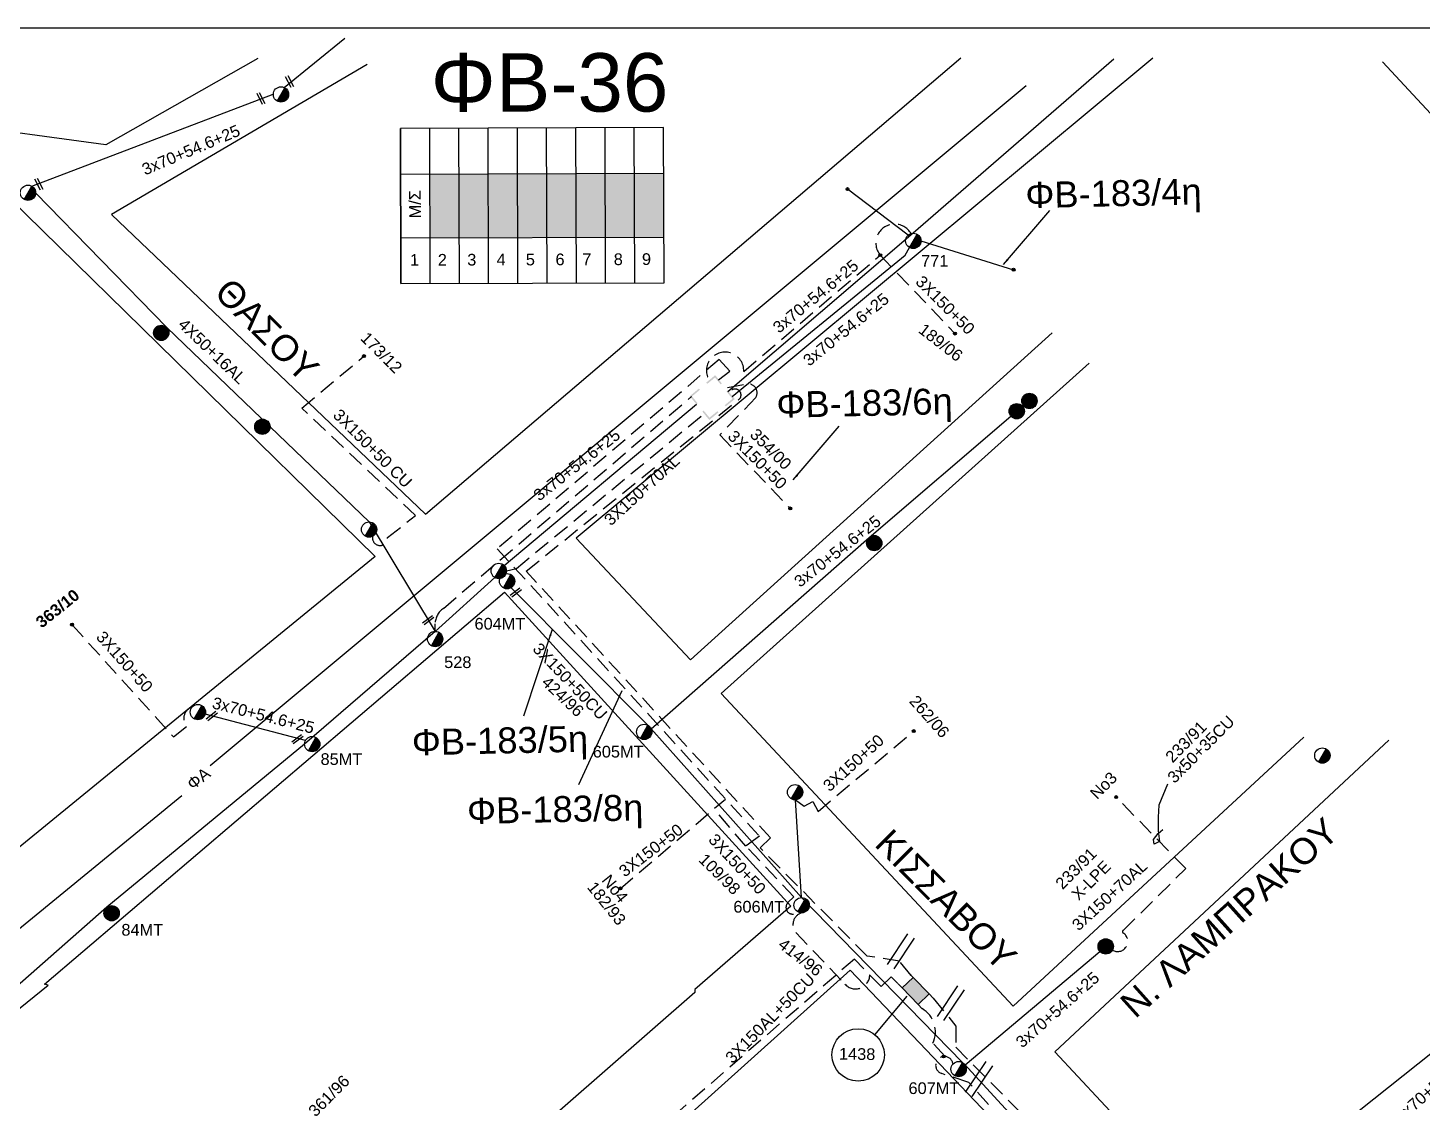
# Model space of a CAD drawing. Header units: millimetres. Extents: x -2449 to 9266, y 48 to 3905.
# Drawn here: x 7963 to 8177.7, y 3722 to 3887.4 of the extents above; entities that cross this region are included whole.
import ezdxf
from ezdxf.enums import TextEntityAlignment as Align

# ---------------------------------------------------------------- set-up
doc = ezdxf.new("R2010")
doc.units = ezdxf.units.MM
doc.linetypes.add('DASHED', pattern=[19.05, 12.7, -6.35])
for name, color, linetype in [('Link Box 4 Διευθύνσεων', 7, 'Continuous'), ('Άγνωστα', 7, 'Continuous'), ('Ασφαλειοκιβώτια Χ.Τ 9 αναχωρήσεων', 7, 'Continuous'), ('Γυμνά εναέρια ΧΤ (3Φ)   3x50+35CU', 7, 'Continuous'), ('Γυμνά εναέρια ΧΤ και ΦΟΠ (3Φ)   4x50+16AL', 7, 'Continuous'), ('Επιγραφές - Σχήματα', 7, 'Continuous'), ('Καλώδια ΧΤ   3x150+50CU', 7, 'DASHED'), ('Καλώδια ΧΤ   3x150+70AL', 7, 'DASHED'), ('Καλώδια ΧΤ   3x150AL+50CU', 7, 'DASHED'), ('Καλώδια ΧΤ   3x150AL+50XLPE', 7, 'DASHED'), ('Μηχανική τομή', 7, 'Continuous'), ('Στύλος Ξύλινος', 7, 'Continuous'), ('Στύλος Ξύλινος @ 1', 7, 'Continuous'), ('Στύλος ΦΜ', 7, 'Continuous'), ('Στύλος ΦΜ @ 1', 7, 'Continuous'), ('Συνδέσεις', 7, 'Continuous'), ('Συνεστραμμένα ΧΤ   3x70+54.6+25 AL', 7, 'SYN_LINE'), ('Τομή', 7, 'Continuous'), ('Υπόβαθρο ΔΕΗ', 7, 'Continuous'), ('Υπόγεια Καλώδια Δικτύου ΧΤ   .075', 7, 'DASHED')]:
    doc.layers.add(name, color=color, linetype=linetype)
doc.styles.add('arial', font='arial.ttf')
doc.styles.get("Standard").update_dxf_attribs({"font": 'arial.ttf'})
doc.linetypes.add('SYN_LINE', pattern='A,0.5,-0.0001,["/\\/\\/\\/",Standard,S=0.1,R=0,X=0,Y=-0.05],-0.25', length=0.7501)
doc.dimstyles.new('ISO-25', dxfattribs={"dimtxt": 2.5, "dimasz": 2.5, "dimexe": 1.25, "dimexo": 0.625, "dimtad": 1, "dimtxsty": 'Standard', "dimcen": 2.5, "dimadec": 0, "dimazin": 0, "dimtfac": 1, "dimtmove": 0, "dimatfit": 3, "dimfxl": 0, "dimarcsym": 0})

# ---------------------------------------------------------------- blocks, each defined once
blk = doc.blocks.new('ΥΠΑΡΧΩΝ ΤΣΙΜΕΝΤΕΝΙΟΣ ΣΤΥΛΟΣ')
at = {"layer": 'Στύλος ΦΜ'}
blk.add_hatch(color=7, dxfattribs=at).paths.add_polyline_path([(-1.29, -2.28, 0.574793), (2.62, 0, 0.268822), (1.3, 2.27)])
at = {"layer": 'Στύλος ΦΜ', "color": 7}
blk.add_line((-1.29, -2.28), (1.3, 2.27), dxfattribs=at)
blk.add_circle((0, 0), 2.62, dxfattribs=at)
at = {"layer": 'Στύλος ΦΜ', "flags": 4}
for tag, p in [('ΑΡΙΘΜΟΣ', (-4.68, 8.05)), ('ΤΥΠΟΣ', (-4.91, 3.03))]:
    blk.add_attdef(tag, p, '', height=4, dxfattribs=at)
blk = doc.blocks.new('ΥΠΑΡΧΩΝ ΞΥΛΙΝΟΣ ΣΤΥΛΟΣ')
at = {"layer": 'Στύλος Ξύλινος'}
h = blk.add_hatch(color=7, dxfattribs=at)
h.paths.add_polyline_path([(-2.62, 0, 0.270008), (-1.29, -2.28), (1.3, 2.27, 0.576266)])
h.paths.add_polyline_path([(-1.29, -2.28, 0.574793), (2.62, 0, 0.268822), (1.3, 2.27)])
at = {"layer": 'Στύλος Ξύλινος', "color": 7}
blk.add_line((-1.29, -2.28), (1.3, 2.27), dxfattribs=at)
blk.add_circle((0, 0), 2.62, dxfattribs=at)
at = {"layer": 'Στύλος Ξύλινος', "flags": 4}
for tag, p in [('ΑΡΙΘΜΟΣ', (-4.91, 8.6)), ('ΤΥΠΟΣ', (-4.85, 3.39))]:
    blk.add_attdef(tag, p, '', height=4, dxfattribs=at)
blk = doc.blocks.new('LINK BOX 4 ΑΝΑΧΩΡΗΣΕΩΝ')
at = {"layer": 'Link Box 4 Διευθύνσεων', "ltscale": 40}
blk.add_hatch(color=256, dxfattribs=at).paths.add_polyline_path([(-3.54, 0), (-3.54, -4.67), (3.54, -4.67), (3.54, 0)])
for p, q in [((-3.54, 0), (-5.33, 0)), ((5.33, 0), (3.54, 0)), ((-3.54, -4.67), (-5.33, -4.67)), ((5.33, -4.67), (3.54, -4.67))]:
    blk.add_line(p, q, dxfattribs=at)
blk.add_lwpolyline([(-3.54, -4.67), (-3.54, 0), (3.54, 0), (3.54, -4.67)], close=True, dxfattribs=at)
blk = doc.blocks.new('ΑΣΦΑΛΕΙΟΚΙΒΩΤΙΟ ΥΠΟΣΤΑΘΜΟΥ 9 ΑΝΑΧΩΡΗΣΕΩΝ')
at = {"layer": 'Ασφαλειοκιβώτια Χ.Τ 9 αναχωρήσεων', "ltscale": 40}
for p, q in [((-23.8, 40.36), (24.02, 40.36)), ((-9.72, 40.36), (-9.72, -40.64)), ((9.94, 40.36), (9.94, -40.64)), ((-23.8, 31.36), (24.02, 31.36)), ((-23.8, 22.36), (24.02, 22.36)), ((-23.8, 13.36), (24.02, 13.36)), ((-23.8, 4.36), (24.02, 4.36)), ((-23.8, -4.64), (24.02, -4.64)), ((-23.8, -13.64), (24.02, -13.64)), ((-23.8, -22.64), (24.02, -22.64)), ((-23.8, -31.64), (24.02, -31.64))]:
    blk.add_line(p, q, dxfattribs=at)
at = {"layer": 'Ασφαλειοκιβώτια Χ.Τ 9 αναχωρήσεων'}
blk.add_lwpolyline([(-23.8, -40.64), (24.02, -40.64), (24.02, 40.36), (-23.8, 40.36)], close=True, dxfattribs=at)
for s, p in [('1', (-18.29, 37.57)), ('2', (-18.29, 29)), ('3', (-18.29, 19.93)), ('4', (-18.29, 10.91)), ('5', (-18.29, 1.89)), ('6', (-18.29, -7.24)), ('7', (-18.29, -15.48)), ('8', (-18.29, -25.17)), ('9', (-18.29, -33.86))]:
    blk.add_text(s, height=3.6, rotation=270, dxfattribs=at).set_placement(p)
at = {"layer": 'Ασφαλειοκιβώτια Χ.Τ 9 αναχωρήσεων', "ltscale": 40}
for tag, height, p in [('ΟΝΟΜΑ', 5, (-0.16, 44.31)), ('ΚΕΙΜΕΝΟ 1', 2, (17.06, 35.59)), ('ΚΕΙΜΕΝΟ 2', 2, (17.06, 26.88)), ('ΚΕΙΜΕΝΟ 3', 2, (17.06, 17.69)), ('ΚΕΙΜΕΝΟ 4', 2, (17.06, 8.71)), ('ΚΕΙΜΕΝΟ 5', 2, (17.06, -0.13)), ('ΚΕΙΜΕΝΟ 6', 2, (17.06, -9.05)), ('ΚΕΙΜΕΝΟ 7', 2, (17.06, -18.13)), ('ΚΕΙΜΕΝΟ 8', 2, (17.06, -26.85)), ('ΚΕΙΜΕΝΟ 9', 2, (17.06, -35.99)), ('ΣΧ', 2, (-0.1, -42.64))]:
    blk.add_attdef(tag, text='', height=height, dxfattribs=at).set_placement(p, align=Align.MIDDLE_CENTER)
blk = doc.blocks.new('ΜΗΧΑΝΙΚΗ ΤΟΜΗ')
at = {"layer": 'Μηχανική τομή', "ltscale": 40}
for p, q in [((-1.89, 0.78), (1.89, 0.78)), ((1.89, 0), (-1.89, 0))]:
    blk.add_line(p, q, dxfattribs=at)
blk = doc.blocks.new('_ΣΥΝΔΕΣΗ')
at = {"layer": 'Συνδέσεις', "linetype": 'SYN_LINE', "ltscale": 40}
blk.add_hatch(color=256, dxfattribs=at).paths.add_polyline_path([(0.5, -0.01, 1), (-0.5, -0.01, 1)])
at = {"layer": 'Συνδέσεις'}
blk.add_circle((0, -0.01), 0.5, dxfattribs=at)
blk = doc.blocks.new('ΤΟΜΗ')
at = {"layer": 'Τομή', "ltscale": 40}
for p, q in [((-5.68, 0), (5.68, 0)), ((5.68, -2.33), (-5.68, -2.33))]:
    blk.add_line(p, q, dxfattribs=at)

msp = doc.modelspace()

# ---------------------------------------------------------------- hatches: boundary and pattern name
at = {"layer": 'Ασφαλειοκιβώτια Χ.Τ 9 αναχωρήσεων', "ltscale": 40}
for color, points in [(173, [(8024.9, 3864.89), (8024.93, 3855.06), (8029.43, 3855.07), (8029.4, 3864.9)]), (85, [(8029.4, 3864.9), (8029.43, 3855.07), (8033.93, 3855.09), (8033.9, 3864.91)]), (151, [(8033.9, 3864.91), (8033.93, 3855.09), (8038.43, 3855.1), (8038.4, 3864.93)]), (1, [(8038.4, 3864.93), (8038.43, 3855.1), (8042.93, 3855.12), (8042.9, 3864.94)]), (2, [(8042.9, 3864.94), (8042.93, 3855.12), (8047.43, 3855.13), (8047.4, 3864.96)]), (30, [(8047.4, 3864.96), (8047.43, 3855.13), (8051.93, 3855.15), (8051.9, 3864.97)]), (27, [(8051.9, 3864.97), (8051.93, 3855.15), (8056.43, 3855.16), (8056.4, 3864.99)]), (6, [(8056.4, 3864.99), (8056.43, 3855.16), (8060.93, 3855.18), (8060.9, 3865)])]:
    msp.add_hatch(color=color, dxfattribs=at).paths.add_polyline_path(points)
at = {"layer": 'Επιγραφές - Σχήματα', "linetype": 'Continuous', "ltscale": 10}
h = msp.add_hatch(color=256, dxfattribs=at)
h.paths.add_polyline_path([(8066.32, 3831.84), (8064.91, 3830.68), (8065.93, 3829.44), (8066.12, 3829.6), (8065.26, 3830.65), (8066.47, 3831.65)])
h.paths.add_polyline_path([(8068.83, 3833.91), (8067.45, 3832.77), (8067.61, 3832.57), (8068.8, 3833.55), (8069.66, 3832.5), (8069.85, 3832.66)])
h.paths.add_polyline_path([(8070.78, 3831.53), (8070.59, 3831.37), (8071.49, 3830.27), (8070.3, 3829.29), (8070.46, 3829.1), (8071.85, 3830.24)])
h.paths.add_polyline_path([(8069.17, 3828.36), (8067.95, 3827.37), (8067.05, 3828.47), (8066.86, 3828.31), (8067.92, 3827.01), (8069.33, 3828.17)])

# ---------------------------------------------------------------- linework, layer by layer
at = {"layer": 'Άγνωστα', "color": 30, "linetype": 'SYN_LINE', "ltscale": 20}
msp.add_line((8098.07, 3852.37), (8098.75, 3853.57), dxfattribs=at)
at = {"layer": 'Άγνωστα', "linetype": 'DASHED', "ltscale": 0.2}
msp.add_lwpolyline([(8094.24, 3852.39), (8105.73, 3840.31)], dxfattribs=at)
at = {"layer": 'Άγνωστα', "color": 6, "linetype": 'DASHED', "ltscale": 0.2}
msp.add_lwpolyline([(8070.72, 3831.99), (8073.61, 3832.56, -0.648679), (8075.08, 3830.47), (8069.54, 3824.7), (8080.38, 3813.38)], format="xyb", dxfattribs=at)
at = {"layer": 'Άγνωστα', "color": 173, "linetype": 'SYN_LINE', "ltscale": 20}
for points in [[(8058.98, 3779.44), (8082.14, 3753.46), (8106.9, 3728.06)], [(8082.14, 3753.46), (8081.2, 3768.51)]]:
    msp.add_lwpolyline(points, dxfattribs=at)
at = {"layer": 'Άγνωστα', "color": 173, "linetype": 'DASHED', "ltscale": 0.2}
msp.add_lwpolyline([(8081.2, 3768.51), (8082.51, 3767.53), (8083.84, 3768.24), (8084.66, 3766.72), (8099.4, 3779.1)], dxfattribs=at)
at = {"layer": 'Άγνωστα', "color": 85, "linetype": 'DASHED', "ltscale": 0.2}
msp.add_lwpolyline([(8054.23, 3754.87), (8070.43, 3768.64)], dxfattribs=at)
at = {"layer": 'Άγνωστα', "color": 5, "linetype": 'DASHED', "ltscale": 0.2}
msp.add_lwpolyline([(8102.37, 3737.97), (8105.89, 3733.66), (8105.89, 3730.4), (8124.41, 3711.68), (8123.03, 3710.57, 0.481832), (8123.04, 3708.17, -0.799597)], format="xyb", dxfattribs=at)
at = {"layer": 'Άγνωστα', "color": 1, "linetype": 'SYN_LINE', "ltscale": 20}
msp.add_lwpolyline([(8107.16, 3727.85), (8124.97, 3708.46), (8128.42, 3704.18), (8159.07, 3671.11)], dxfattribs=at)
at = {"layer": 'Γυμνά εναέρια ΧΤ (3Φ)   3x50+35CU', "color": 30, "linetype": 'DASHED', "ltscale": 0.2}
msp.add_lwpolyline([(8141.26, 3757.93), (8130.56, 3768.93)], dxfattribs=at)
msp.add_lwpolyline([(8129.95, 3745.39, 1), (8131.62, 3748.04, -0.575828), (8131.63, 3748.39), (8141.26, 3757.93)], format="xyb", dxfattribs=at)
at = {"layer": 'Γυμνά εναέρια ΧΤ και ΦΟΠ (3Φ)   4x50+16AL', "color": 2, "ltscale": 0.2}
msp.add_lwpolyline([(7964.22, 3862), (7984.39, 3841.24), (8000.3, 3825.97), (8015.55, 3811.32), (8025.72, 3794.46)], dxfattribs=at)
at = {"layer": 'Επιγραφές - Σχήματα', "color": 7, "linetype": 'DASHED', "ltscale": 0.2}
msp.add_line((8073.23, 3834.48), (8094.24, 3852.39), dxfattribs=at)
at = {"layer": 'Επιγραφές - Σχήματα', "linetype": 'Continuous', "ltscale": 0.2}
msp.add_line((8093.42, 3732.33), (8098.4, 3738.3), dxfattribs=at)
at = {"layer": 'Επιγραφές - Σχήματα'}
msp.add_lwpolyline([(7022.92, 3887.4), (9025.82, 3887.4), (9025.82, 2893.51), (7022.92, 2893.51)], close=True, dxfattribs=at)
at = {"layer": 'Επιγραφές - Σχήματα', "linetype": 'Continuous', "ltscale": 0.2}
msp.add_lwpolyline([(8138.47, 3770.91), (8137.12, 3767.69), (8137.01, 3765.82), (8137.01, 3763.74), (8137.22, 3762.08), (8136.39, 3761.67), (8136.29, 3762.39), (8137.01, 3763.33), (8137.74, 3763.95)], dxfattribs=at)
at = {"layer": 'Επιγραφές - Σχήματα', "linetype": 'Continuous', "ltscale": 20}
msp.add_circle((8090.84, 3729.23), 4.03, dxfattribs=at)
at = {"layer": 'Επιγραφές - Σχήματα', "color": 7, "linetype": 'DASHED', "ltscale": 0.2}
for centre, radius, start, end in [((8096.47, 3854.26), 2.91, 30.0162, 219.9192), ((8070.36, 3834.6), 2.87, 357.645, 213.2221)]:
    msp.add_arc(centre, radius, start, end, dxfattribs=at)
at = {"layer": 'Καλώδια ΧΤ   3x150+50CU', "color": 173, "linetype": 'SYN_LINE', "ltscale": 20}
msp.add_lwpolyline([(8037.43, 3801.18), (8058.48, 3779.99), (8058.98, 3779.44)], dxfattribs=at)
at = {"layer": 'Καλώδια ΧΤ   3x150+70AL', "color": 85, "ltscale": 0.2}
msp.add_line((8081.25, 3748.1), (8088.8, 3740.13), dxfattribs=at)
for points in [[(8069.32, 3833.19), (8071.07, 3834.52), (8069.44, 3836.31), (8035.29, 3807.17), (8075.65, 3762.92), (8073.54, 3761.36)], [(8080.01, 3752.68), (8080.95, 3753.6), (8073.54, 3761.36), (8068.64, 3767.12)]]:
    msp.add_lwpolyline(points, dxfattribs=at)
at = {"layer": 'Καλώδια ΧΤ   3x150+70AL', "color": 2, "ltscale": 0.2}
msp.add_lwpolyline([(8025.72, 3794.46), (8025.72, 3795.6, -0.250306), (8027, 3798), (8065.18, 3830.63)], format="xyb", dxfattribs=at)
at = {"layer": 'Καλώδια ΧΤ   3x150+70AL', "color": 27, "ltscale": 0.2}
for points in [[(8075.74, 3761.11), (8077.35, 3762.66), (8039.74, 3803.74), (8072.63, 3830.3)], [(8098.98, 3741.48), (8097.18, 3743.68), (8092.23, 3744.45), (8075.74, 3761.11)]]:
    msp.add_lwpolyline(points, dxfattribs=at)
at = {"layer": 'Καλώδια ΧΤ   3x150+70AL', "color": 173, "ltscale": 0.2}
msp.add_lwpolyline([(8036.69, 3803.76), (8038.23, 3804.16), (8067.25, 3828.08)], dxfattribs=at)
at = {"layer": 'Καλώδια ΧΤ   3x150+70AL', "color": 27, "ltscale": 0.2}
msp.add_arc((8071.88, 3830.85), 0.931, 323.8505, 157.7185, dxfattribs=at)
at = {"layer": 'Καλώδια ΧΤ   3x150+70AL', "color": 85, "ltscale": 0.2}
for centre, radius, start, end in [((8080.78, 3751.96), 1.05, 136.8854, 318.0982), ((8082.66, 3749.31), 1.86, 105.9971, 220.6422), ((8090.44, 3741.57), 2.18, 221.3881, 359.9318)]:
    msp.add_arc(centre, radius, start, end, dxfattribs=at)
at = {"layer": 'Καλώδια ΧΤ   3x150AL+50CU', "color": 30, "linetype": 'DASHED', "ltscale": 0.2}
msp.add_line((8104.22, 3728.99), (8102.34, 3731.04), dxfattribs=at)
at = {"layer": 'Καλώδια ΧΤ   3x150AL+50CU', "linetype": 'DASHED', "ltscale": 0.2}
msp.add_lwpolyline([(8016.11, 3809.1, 1.156838), (8018.38, 3808.9), (8022.67, 3812.3), (8005.19, 3828.85), (8014.75, 3836.84)], format="xyb", dxfattribs=at)
at = {"layer": 'Καλώδια ΧΤ   3x150AL+50CU', "color": 85, "linetype": 'DASHED', "ltscale": 0.2}
msp.add_lwpolyline([(8096.95, 3740.23), (8095.93, 3741.28), (8094.37, 3739.76), (8090.27, 3743.98), (8053.48, 3712.09)], dxfattribs=at)
at = {"layer": 'Καλώδια ΧΤ   3x150AL+50CU', "color": 30, "linetype": 'DASHED', "ltscale": 0.2}
msp.add_lwpolyline([(8050.37, 3617.73), (8044.02, 3624.91), (8034.37, 3616.03), (8032.56, 3618), (8081.94, 3664.11), (8082.4, 3663.83, 0.849561), (8085.08, 3666.86), (8123.91, 3701.29), (8123.06, 3702.22, -0.255549), (8121.12, 3710.25), (8107.87, 3724.98), (8103.71, 3726.37, -1.820688), (8105.44, 3727.83)], format="xyb", dxfattribs=at)
msp.add_arc((8098.57, 3732.78), 4.16, 335.2859, 59.2951, dxfattribs=at)
at = {"layer": 'Καλώδια ΧΤ   3x150AL+50XLPE', "color": 30, "ltscale": 0.2}
msp.add_lwpolyline([(8128.95, 3745.94), (8129, 3745.98)], dxfattribs=at)
at = {"layer": 'Συνεστραμμένα ΧΤ   3x70+54.6+25 AL', "color": 30, "linetype": 'SYN_LINE', "ltscale": 20}
msp.add_line((8071.45, 3830.64), (8098.07, 3852.37), dxfattribs=at)
at = {"layer": 'Συνεστραμμένα ΧΤ   3x70+54.6+25 AL', "color": 85, "linetype": 'Continuous', "ltscale": 0.2}
msp.add_line((7918.43, 3713.19), (7986.71, 3769.18), dxfattribs=at)
at = {"layer": 'Συνεστραμμένα ΧΤ   3x70+54.6+25 AL', "color": 2, "linetype": 'SYN_LINE', "ltscale": 10}
msp.add_lwpolyline([(8002.48, 3878.22), (8011.84, 3885.8)], dxfattribs=at)
at = {"layer": 'Συνεστραμμένα ΧΤ   3x70+54.6+25 AL', "color": 151, "linetype": 'SYN_LINE', "ltscale": 20}
msp.add_lwpolyline([(8130.18, 3882.58), (8099.33, 3855.77), (8070.76, 3831.35)], dxfattribs=at)
at = {"layer": 'Συνεστραμμένα ΧΤ   3x70+54.6+25 AL', "color": 85, "linetype": 'Continuous', "ltscale": 0.2}
msp.add_lwpolyline([(8116.71, 3878.45), (7991.09, 3773.75)], dxfattribs=at)
at = {"layer": 'Συνεστραμμένα ΧΤ   3x70+54.6+25 AL', "color": 2, "linetype": 'SYN_LINE', "ltscale": 20}
msp.add_lwpolyline([(7963.63, 3863.02), (8000.81, 3877.19)], dxfattribs=at)
at = {"layer": 'Συνεστραμμένα ΧΤ   3x70+54.6+25 AL', "color": 30, "linetype": 'SYN_LINE', "ltscale": 15}
for points in [[(8098.55, 3855.47), (8089.19, 3862.57)], [(8100.51, 3854.59), (8114.77, 3850.15)]]:
    msp.add_lwpolyline(points, dxfattribs=at)
at = {"layer": 'Συνεστραμμένα ΧΤ   3x70+54.6+25 AL', "color": 1, "linetype": 'SYN_LINE', "ltscale": 20}
for points in [[(8036.34, 3804.6), (8065.97, 3829.44)], [(8025.72, 3794.46), (8005.62, 3777.09), (7975.17, 3751.96), (7950.16, 3729.97), (7937.03, 3719.54)]]:
    msp.add_lwpolyline(points, dxfattribs=at)
at = {"layer": 'Συνεστραμμένα ΧΤ   3x70+54.6+25 AL', "color": 173, "linetype": 'SYN_LINE', "ltscale": 20}
msp.add_lwpolyline([(8058.98, 3779.44), (8092.53, 3808.93), (8114.35, 3827.6)], dxfattribs=at)
at = {"layer": 'Συνεστραμμένα ΧΤ   3x70+54.6+25 AL', "color": 1, "linetype": 'SYN_LINE', "ltscale": 15}
for points in [[(8034.93, 3802.73), (8025.72, 3794.46)], [(8005.76, 3777.65), (7990.33, 3781.73)]]:
    msp.add_lwpolyline(points, dxfattribs=at)
at = {"layer": 'Συνεστραμμένα ΧΤ   3x70+54.6+25 AL', "color": 7, "linetype": 'DASHED', "ltscale": 0.2}
msp.add_lwpolyline([(7969.82, 3795.48), (7985.44, 3778.22), (7987.44, 3779.81)], dxfattribs=at)
at = {"layer": 'Συνεστραμμένα ΧΤ   3x70+54.6+25 AL', "color": 30, "linetype": 'SYN_LINE', "ltscale": 20}
msp.add_lwpolyline([(8107.3, 3727.68), (8128.05, 3745.18)], dxfattribs=at)
at = {"layer": 'Συνεστραμμένα ΧΤ   3x70+54.6+25 AL', "color": 7, "linetype": 'DASHED', "ltscale": 0.2}
msp.add_arc((7988.88, 3780.99), 1.87, 109.294, 219.1386, dxfattribs=at)
at = {"layer": 'Υπόβαθρο ΔΕΗ'}
for points in [[(7998.4, 3882.69), (7975.05, 3869.38), (7926.62, 3875.97), (7903.67, 3884.67)], [(8015.24, 3881.77), (7975.92, 3858.66), (8024.24, 3812.51), (8106.64, 3882.8)], [(8136.18, 3882.73), (8047.45, 3808.83), (8065.05, 3790.05), (8120.72, 3840.42)], [(8319.59, 3722.8), (8171.57, 3882.19)], [(8126.41, 3835.77), (8069.73, 3784.88), (8114.71, 3736.72), (8159.46, 3778.14)], [(8036.39, 3800.48), (8080.49, 3752.16), (8065.71, 3739.3), (8065.71, 3738.83), (7992.35, 3674.74), (7985.64, 3667.37), (7939.14, 3718.13), (7966.14, 3739.97), (7965.57, 3740.14), (8036.39, 3800.48)], [(8172.51, 3777.68), (8121.1, 3729.72), (8145.92, 3703.11), (8225.66, 3766.54)], [(8089.63, 3742.27), (8003.25, 3664.62), (7992.04, 3652.5), (7912.71, 3564.74), (7910.21, 3562.25), (7936.86, 3540.28), (8022.61, 3610.9), (7987.18, 3647.12)], [(8089.63, 3742.27), (8125.81, 3704.35), (8031.22, 3618.4), (7989.6, 3662.69)]]:
    msp.add_lwpolyline(points, dxfattribs=at)
msp.add_lwpolyline([(7960.13, 3861.24), (8016.48, 3806.01), (7916.06, 3723.93), (7863.99, 3766.24), (7866.85, 3768.79, 0.104719), (7922.25, 3844.08), (7935.25, 3864.74), (7960.13, 3861.24)], format="xyb", dxfattribs=at)

# ---------------------------------------------------------------- block references
at = {"layer": 'Link Box 4 Διευθύνσεων', "xscale": 0.5, "yscale": 0.5, "zscale": 0.5, "rotation": 313.9419473227895}
msp.add_blockref('LINK BOX 4 ΑΝΑΧΩΡΗΣΕΩΝ', (8100.52, 3739.89), dxfattribs=at)
at = {"layer": 'Ασφαλειοκιβώτια Χ.Τ 9 αναχωρήσεων', "color": 1, "ltscale": 40, "xscale": 0.5000000000000024, "yscale": 0.5000000000000024, "zscale": 0.5000000000000024, "rotation": 90.18587533775515}
msp.add_blockref('ΑΣΦΑΛΕΙΟΚΙΒΩΤΙΟ ΥΠΟΣΤΑΘΜΟΥ 9 ΑΝΑΧΩΡΗΣΕΩΝ', (8040.6, 3859.97), dxfattribs=at)
at = {"layer": 'Μηχανική τομή'}
for p, xscale, yscale, zscale, rotation in [((8003.48, 3879.21), 0.4999999999999391, 0.4999999999999391, 0.4999999999999391, 116.6259693491802), ((7999.07, 3876.62), 0.4999999999999391, 0.4999999999999391, 0.4999999999999391, 116.6259693491802), ((7964.89, 3863.42), 0.4999999999999391, 0.4999999999999391, 0.4999999999999391, 116.6259693491802), ((8038.26, 3800.29), 0.4999999999999155, 0.4999999999999155, 0.4999999999999155, 37.41201991367027), ((8024.78, 3796.03), 0.4999999999999155, 0.4999999999999155, 0.4999999999999155, 37.41201991367027), ((7991.47, 3781.27), 0.4999999999999155, 0.4999999999999155, 0.4999999999999155, 37.41201991367027), ((8004.63, 3777.71), 0.4999999999999155, 0.4999999999999155, 0.4999999999999155, 37.41201991367027)]:
    msp.add_blockref('ΜΗΧΑΝΙΚΗ ΤΟΜΗ', p, dxfattribs=dict(at, xscale=xscale, yscale=yscale, zscale=zscale, rotation=rotation))
at = {"layer": 'Στύλος Ξύλινος @ 1', "ltscale": 40, "xscale": 0.4499999999998181, "yscale": 0.4499999999998181, "zscale": 0.4499999999998181}
for p in [(7983.55, 3840.42), (8115.25, 3828.36), (8117.2, 3829.94), (7999.12, 3825.97), (8093.31, 3808.05), (8128.95, 3745.94)]:
    msp.add_blockref('ΥΠΑΡΧΩΝ ΞΥΛΙΝΟΣ ΣΤΥΛΟΣ', p, dxfattribs=at)
at = {"layer": 'Στύλος Ξύλινος @ 1', "ltscale": 40}
ref = msp.add_blockref('ΥΠΑΡΧΩΝ ΞΥΛΙΝΟΣ ΣΤΥΛΟΣ', (7975.92, 3751.05), dxfattribs=dict(at, xscale=0.4499999999998181, yscale=0.4499999999998181, zscale=0.4499999999998181))
ref.add_attrib('ΤΥΠΟΣ', '84ΜΤ', (7977.42, 3747.6), dxfattribs={"layer": 'Στύλος Ξύλινος', "height": 1.8, "flags": 4})
at = {"layer": 'Στύλος ΦΜ @ 1', "ltscale": 40, "xscale": 0.4499999999998181, "yscale": 0.4499999999998181, "zscale": 0.4499999999998181}
for p in [(8001.99, 3877.15), (8015.55, 3810.14), (8035.51, 3803.76), (7989.2, 3782.03), (8162.3, 3775.34), (8081.13, 3769.69)]:
    msp.add_blockref('ΥΠΑΡΧΩΝ ΤΣΙΜΕΝΤΕΝΙΟΣ ΣΤΥΛΟΣ', p, dxfattribs=at)
at = {"layer": 'Στύλος ΦΜ @ 1', "ltscale": 40}
ref = msp.add_blockref('ΥΠΑΡΧΩΝ ΤΣΙΜΕΝΤΕΝΙΟΣ ΣΤΥΛΟΣ', (7963.04, 3862), dxfattribs=dict(at, xscale=0.4499999999998181, yscale=0.4499999999998181, zscale=0.4499999999998181))
ref.add_attrib('ΤΥΠΟΣ', '922', (7956.24, 3858.37), dxfattribs={"layer": 'Στύλος ΦΜ', "height": 1.8, "flags": 4})
ref = msp.add_blockref('ΥΠΑΡΧΩΝ ΤΣΙΜΕΝΤΕΝΙΟΣ ΣΤΥΛΟΣ', (8099.33, 3854.59), dxfattribs=dict(at, xscale=0.4499999999998181, yscale=0.4499999999998181, zscale=0.4499999999998181))
ref.add_attrib('ΤΥΠΟΣ', '771', (8100.53, 3850.61), dxfattribs={"layer": 'Στύλος ΦΜ', "height": 1.8, "flags": 4})
ref = msp.add_blockref('ΥΠΑΡΧΩΝ ΤΣΙΜΕΝΤΕΝΙΟΣ ΣΤΥΛΟΣ', (8036.8, 3802.18), dxfattribs=dict(at, xscale=0.4499999999998181, yscale=0.4499999999998181, zscale=0.4499999999998181))
ref.add_attrib('ΤΥΠΟΣ', '604ΜΤ', (8031.78, 3794.73), dxfattribs={"layer": 'Στύλος ΦΜ', "height": 1.8, "flags": 4})
ref = msp.add_blockref('ΥΠΑΡΧΩΝ ΤΣΙΜΕΝΤΕΝΙΟΣ ΣΤΥΛΟΣ', (8025.72, 3793.28), dxfattribs=dict(at, xscale=0.4499999999998181, yscale=0.4499999999998181, zscale=0.4499999999998181))
ref.add_attrib('ΑΡΙΘΜΟΣ', '528', (8027.11, 3788.81), dxfattribs={"layer": 'Στύλος ΦΜ', "height": 1.8, "flags": 4})
ref = msp.add_blockref('ΥΠΑΡΧΩΝ ΤΣΙΜΕΝΤΕΝΙΟΣ ΣΤΥΛΟΣ', (8057.9, 3778.97), dxfattribs=dict(at, xscale=0.4499999999998181, yscale=0.4499999999998181, zscale=0.4499999999998181))
ref.add_attrib('ΤΥΠΟΣ', '605ΜΤ', (8049.98, 3775.03), dxfattribs={"layer": 'Στύλος ΦΜ', "height": 1.8, "flags": 4})
ref = msp.add_blockref('ΥΠΑΡΧΩΝ ΤΣΙΜΕΝΤΕΝΙΟΣ ΣΤΥΛΟΣ', (8006.79, 3777.09), dxfattribs=dict(at, xscale=0.4499999999998181, yscale=0.4499999999998181, zscale=0.4499999999998181))
ref.add_attrib('ΤΥΠΟΣ', '85ΜΤ', (8008.08, 3773.89), dxfattribs={"layer": 'Στύλος ΦΜ', "height": 1.8, "flags": 4})
ref = msp.add_blockref('ΥΠΑΡΧΩΝ ΤΣΙΜΕΝΤΕΝΙΟΣ ΣΤΥΛΟΣ', (8082.14, 3752.28), dxfattribs=dict(at, xscale=0.4499999999998181, yscale=0.4499999999998181, zscale=0.4499999999998181))
ref.add_attrib('ΤΥΠΟΣ', '606ΜΤ', (8071.63, 3751.15), dxfattribs={"layer": 'Στύλος ΦΜ', "height": 1.8, "flags": 4})
ref = msp.add_blockref('ΥΠΑΡΧΩΝ ΤΣΙΜΕΝΤΕΝΙΟΣ ΣΤΥΛΟΣ', (8106.31, 3727.04), dxfattribs=dict(at, xscale=0.4499999999998181, yscale=0.4499999999998181, zscale=0.4499999999998181))
ref.add_attrib('ΤΥΠΟΣ', '607ΜΤ', (8098.59, 3723.21), dxfattribs={"layer": 'Στύλος ΦΜ', "height": 1.8, "flags": 4})
at = {"layer": 'Συνδέσεις', "xscale": 0.4500000000000455, "yscale": 0.4500000000000455, "zscale": 0.4500000000000455}
for p in [(8089.2, 3862.58), (8094.24, 3852.4), (8114.77, 3850.16), (8105.73, 3840.32), (8014.75, 3836.85), (8080.39, 3813.39), (7969.82, 3795.49), (8099.4, 3779.1), (8130.56, 3768.94), (8054.23, 3754.88), (8103.99, 3728.99)]:
    msp.add_blockref('_ΣΥΝΔΕΣΗ', p, dxfattribs=at)
at = {"layer": 'Τομή', "xscale": 0.4999999999999037, "yscale": 0.4999999999999037, "zscale": 0.4999999999999037, "rotation": 56.20559796192103}
for p in [(8096.92, 3745.52), (8104.61, 3737.52), (8108.95, 3725.85)]:
    msp.add_blockref('ΤΟΜΗ', p, dxfattribs=at)

# ---------------------------------------------------------------- texts
at = {"layer": 'Άγνωστα', "linetype": 'SYN_LINE', "ltscale": 20, "char_height": 1.8, "width": 69.1904, "attachment_point": 1, "style": 'arial'}
for s, insert, rotation in [('3X150+50', (8100.81, 3849.43), 315.0159), ('3X150+50 CU', (8011.13, 3828.89), 315.0159), ('3x70+54.6+25', (8040.64, 3815.85), 38.1239), ('3X150+50', (8071.9, 3825.61), 315.0159), ('3X150+50', (8085.23, 3771), 42.1775), ('3X150+50', (8053.8, 3757.95), 37.4461), ('3X150+50', (8068.99, 3763.49), 312.62), ('X-LPE', (8123.51, 3754.18), 45.2077)]:
    msp.add_mtext(s, dxfattribs=dict(at, insert=insert, rotation=rotation))
at = {"layer": 'Γυμνά εναέρια ΧΤ (3Φ)   3x50+35CU', "ltscale": 40, "insert": (8138.27, 3772.21), "char_height": 1.8, "width": 69.1904, "attachment_point": 1, "rotation": 45.2077, "style": 'arial'}
msp.add_mtext('3x50+35CU', dxfattribs=at)
at = {"layer": 'Γυμνά εναέρια ΧΤ και ΦΟΠ (3Φ)   4x50+16AL', "ltscale": 40, "insert": (7987.26, 3842.83), "char_height": 1.8, "width": 69.1904, "attachment_point": 1, "rotation": 316.2563, "style": 'arial'}
msp.add_mtext('4X50+16AL', dxfattribs=at)
at = {"layer": 'Επιγραφές - Σχήματα', "insert": (8025.03, 3883.5), "char_height": 9, "width": 103.4348, "attachment_point": 1}
msp.add_mtext('ΦΒ-36', dxfattribs=at)
at = {"layer": 'Επιγραφές - Σχήματα', "char_height": 4, "width": 157.7424, "attachment_point": 1}
for s, insert, rotation in [('ΦΒ-183/4η', (8116.54, 3863.62), 1.2511), ('ΘΑΣΟΥ', (7994.33, 3849.22), 314.8821), ('ΦΒ-183/6η', (8078.21, 3831.33), 1.2511), ('ΦΒ-183/5η', (8022.09, 3779.35), 1.2511), ('ΦΒ-183/8η', (8030.59, 3768.77), 1.2511), ('\\pt128;Ν. ΛΑΜΠΡΑΚΟΥ', (8130.81, 3737.67), 41.8809), ('ΚΙΣΣΑΒΟΥ', (8096, 3764.35), 314.8821)]:
    msp.add_mtext(s, dxfattribs=dict(at, insert=insert, rotation=rotation))
at = {"layer": 'Επιγραφές - Σχήματα', "linetype": 'SYN_LINE', "ltscale": 20, "char_height": 1.8, "width": 69.1904, "attachment_point": 1, "style": 'arial'}
for s, insert, rotation in [('\\A1;M/Σ', (8021.73, 3858.05), 90.3448), ('173/12', (8015.38, 3840.74), 315.0289), ('189/06', (8101.07, 3842.02), 322.3027), ('354/00', (8075.31, 3825.89), 315.0289), ('{\\fArial|b1|i0|c0|p34;363/10}', (7964.03, 3796.28), 38.821), ('424/96', (8043.21, 3787.73), 316.5929), ('262/06', (8099.93, 3784.82), 311.6848), ('233/91', (8137.95, 3775.37), 45.2077), ('Nο3', (8126.34, 3769.73), 45.2077), ('233/91', (8121.02, 3755.85), 45.2077), ('109/98', (8067.42, 3760.42), 315.3748), ('Nο4', (8052.66, 3757.21), 308.8091), ('182/93', (8050.42, 3756.13), 308.8091), ('414/96', (8079.47, 3747.34), 322.3027), ('1438', (8087.9, 3730.31), 359.2731), ('361/96', (8006.02, 3720.84), 45.2077)]:
    msp.add_mtext(s, dxfattribs=dict(at, insert=insert, rotation=rotation))
at = {"layer": 'Καλώδια ΧΤ   3x150+50CU', "ltscale": 40, "insert": (8041.91, 3792.88), "char_height": 1.8, "width": 69.1904, "attachment_point": 1, "rotation": 313.6428, "style": 'arial'}
msp.add_mtext('3X150+50CU', dxfattribs=at)
at = {"layer": 'Καλώδια ΧΤ   3x150+70AL', "ltscale": 40, "insert": (8051.54, 3811.93), "char_height": 1.8, "width": 69.1904, "attachment_point": 1, "rotation": 42.5143, "style": 'arial'}
msp.add_mtext('3X150+70AL', dxfattribs=at)
at = {"layer": 'Καλώδια ΧΤ   3x150AL+50CU', "ltscale": 40, "insert": (8070.21, 3729.05), "char_height": 1.8, "width": 69.1904, "attachment_point": 1, "rotation": 45.2077, "style": 'arial'}
msp.add_mtext('3X150AL+50CU', dxfattribs=at)
at = {"layer": 'Καλώδια ΧΤ   3x150AL+50XLPE', "ltscale": 40, "insert": (8123.55, 3749.55), "char_height": 1.8, "width": 69.1904, "attachment_point": 1, "rotation": 42.5143, "style": 'arial'}
msp.add_mtext('3X150+70AL', dxfattribs=at)
at = {"layer": 'Συνεστραμμένα ΧΤ   3x70+54.6+25 AL', "linetype": 'SYN_LINE', "ltscale": 20, "char_height": 1.8, "width": 69.1904, "attachment_point": 1, "style": 'arial'}
for insert, rotation in [((7980.36, 3866.32), 22.8175), ((8077.5, 3841.66), 39.369), ((8082.15, 3836.59), 39.0331), ((8080.77, 3802.56), 38.1239), ((7991.71, 3784.39), 345.712), ((8114.9, 3731.55), 41.4367), ((8173.25, 3720.1), 41.4367)]:
    msp.add_mtext('3x70+54.6+25', dxfattribs=dict(at, insert=insert, rotation=rotation))
at = {"layer": 'Συνεστραμμένα ΧΤ   3x70+54.6+25 AL', "color": 85, "linetype": 'Continuous', "ltscale": 0.2, "insert": (7987.3, 3771.34), "char_height": 1.8, "width": 8.6169, "attachment_point": 1, "rotation": 38.6554}
msp.add_mtext('ΦΑ', dxfattribs=at)
at = {"layer": 'Υπόγεια Καλώδια Δικτύου ΧΤ   .075', "linetype": 'DASHED', "ltscale": 0.1, "insert": (7974.75, 3794.7), "char_height": 1.8, "width": 69.1904, "attachment_point": 1, "rotation": 311.7127, "style": 'arial'}
msp.add_mtext('3X150+50', dxfattribs=at)

# ---------------------------------------------------------------- leaders
at = {"layer": 'Επιγραφές - Σχήματα', "ltscale": 40}
for points in [[(8113.22, 3850.98), (8120.33, 3859.29)], [(8080.83, 3817.77), (8087.93, 3826.08)], [(8043.75, 3794.72), (8039.3, 3781.39)], [(8054.45, 3785.3), (8047.8, 3770.81)]]:
    msp.add_leader(points, dimstyle='ISO-25', override={"dimasz": 1, "dimtad": 0}, dxfattribs=at)

doc.saveas('drawing.dxf')
